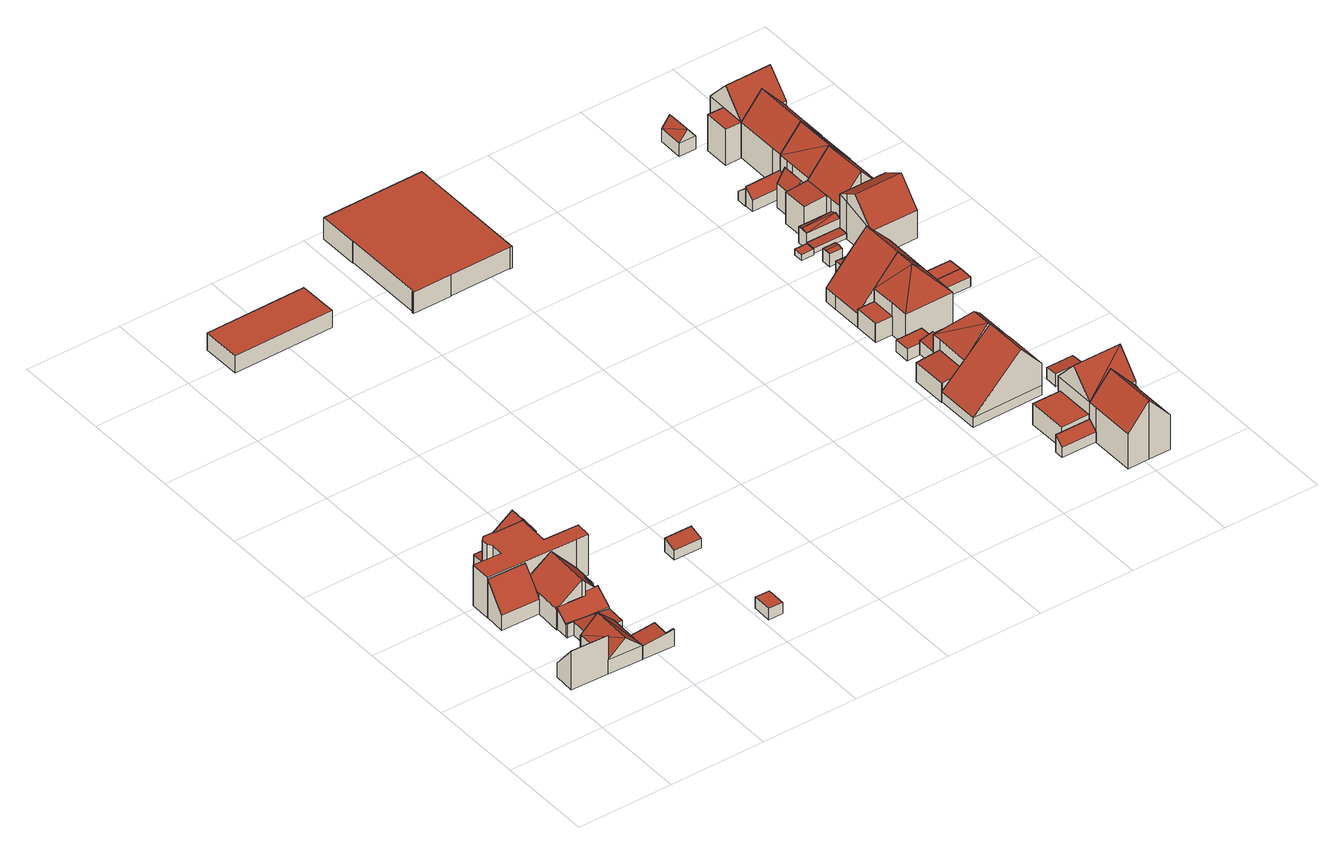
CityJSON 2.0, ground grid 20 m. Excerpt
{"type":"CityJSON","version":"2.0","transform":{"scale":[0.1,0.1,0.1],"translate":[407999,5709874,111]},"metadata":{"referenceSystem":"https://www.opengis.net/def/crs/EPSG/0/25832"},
"CityObjects":{
"building1":{"type":"Building","attributes":{"Gemeindeschluessel":"05978036","Geometrietyp2DReferenz":"3000","function":"31001_1000"},"children":["building1-1","building1-2","building1-3"]},
"building1-1":{"type":"BuildingPart","attributes":{"roofType":"3100","measuredHeight":6.47},"parents":["building1"],"geometry":[{"type":"MultiSurface","lod":"2","boundaries":[[[0,1,2,3,4]],[[1,5,6,2]],[[7,8,9,10]],[[8,11,12,9]],[[11,13,14,12]],[[13,15,14]],[[1,0,13,11,16]],[[17,1,16]],[[17,16,8]],[[8,7,5,17]],[[8,16,11]],[[1,17,5]],[[3,2,6,10,9,12,14]],[[10,6,5,7]],[[4,15,13,0]],[[4,3,14,15]]],"semantics":{"surfaces":[{"type":"WallSurface"},{"type":"RoofSurface"},{"type":"GroundSurface"},{"type":"ClosureSurface"}],"values":[0,0,0,0,0,0,1,1,1,1,0,0,2,3,0,3]}}]},
"building1-2":{"type":"BuildingPart","attributes":{"roofType":"2100","measuredHeight":3.63},"parents":["building1"],"geometry":[{"type":"MultiSurface","lod":"2","boundaries":[[[15,18,19,14]],[[18,20,21,19]],[[20,22,23,21]],[[22,24,25,23]],[[24,4,3,25]],[[24,22,20,18,15,4]],[[3,14,19,21,23,25]],[[15,14,3,4]]],"semantics":{"surfaces":[{"type":"WallSurface"},{"type":"RoofSurface"},{"type":"GroundSurface"},{"type":"ClosureSurface"}],"values":[0,0,0,0,0,1,2,3]}}]},
"building1-3":{"type":"BuildingPart","attributes":{"roofType":"2100","measuredHeight":8.61},"parents":["building1"],"geometry":[{"type":"MultiSurface","lod":"2","boundaries":[[[26,27,28,29]],[[27,7,10,28]],[[30,26,29,6,5]],[[30,7,27,26]],[[29,28,10,6]],[[5,7,30]],[[5,6,10,7]]],"semantics":{"surfaces":[{"type":"WallSurface"},{"type":"RoofSurface"},{"type":"GroundSurface"},{"type":"ClosureSurface"}],"values":[0,0,0,1,2,0,3]}}]},
"building2":{"type":"Building","attributes":{"Gemeindeschluessel":"05978036","Geometrietyp2DReferenz":"3000","function":"31001_2460","roofType":"2100","measuredHeight":3},"geometry":[{"type":"MultiSurface","lod":"2","boundaries":[[[31,32,33,34]],[[32,35,36,33]],[[35,37,38,36]],[[37,39,40,38]],[[39,41,42,40]],[[41,43,44,42]],[[43,45,46,44]],[[45,47,48,46]],[[47,31,34,48]],[[47,45,43,41,39,37,35,32,31]],[[34,33,36,38,40,42,44,46,48]]],"semantics":{"surfaces":[{"type":"WallSurface"},{"type":"RoofSurface"},{"type":"GroundSurface"}],"values":[0,0,0,0,0,0,0,0,0,1,2]}}]},
"building3":{"type":"Building","attributes":{"Gemeindeschluessel":"05978036","Geometrietyp2DReferenz":"3000","function":"31001_1000"},"children":["building3-1","building3-2"]},
"building3-1":{"type":"BuildingPart","attributes":{"roofType":"3100","measuredHeight":8.76},"parents":["building3"],"geometry":[{"type":"MultiSurface","lod":"2","boundaries":[[[49,50,51,52]],[[50,53,54,51]],[[53,55,56,54]],[[55,57,58,56]],[[57,59,60,58]],[[59,61,62,60]],[[61,63,64,62]],[[63,65,66,64]],[[65,67,68,66]],[[67,69,70,71,68]],[[65,63,61,59,57,55,53,50]],[[50,49,72,69,67,65]],[[52,51,54,56,58,60,62,64,66,68,71]],[[70,69,72]],[[52,71,70,72,49]]],"semantics":{"surfaces":[{"type":"WallSurface"},{"type":"RoofSurface"},{"type":"GroundSurface"},{"type":"ClosureSurface"}],"values":[0,0,0,0,0,0,0,0,0,0,1,1,2,0,3]}}]},
"building3-2":{"type":"BuildingPart","attributes":{"roofType":"2100","measuredHeight":8.55},"parents":["building3"],"geometry":[{"type":"MultiSurface","lod":"2","boundaries":[[[73,74,75,76]],[[74,77,49,52,75]],[[70,73,76,71]],[[70,72,77,74,73]],[[76,75,52,71]],[[72,49,77]],[[70,71,52,49,72]]],"semantics":{"surfaces":[{"type":"WallSurface"},{"type":"RoofSurface"},{"type":"GroundSurface"},{"type":"ClosureSurface"}],"values":[0,0,0,1,2,0,3]}}]},
"building4":{"type":"Building","attributes":{"Gemeindeschluessel":"05978036","Geometrietyp2DReferenz":"3000","function":"31001_2460","roofType":"2100","measuredHeight":5.08},"geometry":[{"type":"MultiSurface","lod":"2","boundaries":[[[78,79,80,33]],[[79,81,82,80]],[[81,83,84,82]],[[83,85,86,84]],[[85,87,36,86]],[[87,78,33,36]],[[87,85,83,81,79,78]],[[33,80,82,84,86,36]]],"semantics":{"surfaces":[{"type":"WallSurface"},{"type":"RoofSurface"},{"type":"GroundSurface"}],"values":[0,0,0,0,0,0,1,2]}}]},
"building5":{"type":"Building","attributes":{"Gemeindeschluessel":"05978036","Geometrietyp2DReferenz":"3000","function":"51009_1610","roofType":"2100","measuredHeight":3.05},"geometry":[{"type":"MultiSurface","lod":"2","boundaries":[[[88,89,90,91]],[[89,92,93,90]],[[92,94,95,93]],[[94,88,91,95]],[[94,92,89,88]],[[91,90,93,95]]],"semantics":{"surfaces":[{"type":"WallSurface"},{"type":"RoofSurface"},{"type":"GroundSurface"}],"values":[0,0,0,0,1,2]}}]},
"building6":{"type":"Building","attributes":{"Gemeindeschluessel":"05978036","Geometrietyp2DReferenz":"3000","function":"31001_1000","roofType":"9999","measuredHeight":9},"geometry":[{"type":"MultiSurface","lod":"2","boundaries":[[[96,97,98,99,100,101,102,103,104,105,106,107,108,109,110]],[[110,109,111,112]],[[109,108,113,111]],[[108,107,114,113]],[[107,106,115,114]],[[106,105,116,115]],[[105,104,117,116]],[[104,103,118,117]],[[103,102,119,118]],[[102,101,120,119]],[[101,100,121,120]],[[100,99,122,121]],[[99,98,123,122]],[[98,97,124,123]],[[97,96,125,124]],[[96,110,112,125]],[[112,111,113,114,115,116,117,118,119,120,121,122,123,124,125]]],"semantics":{"surfaces":[{"type":"RoofSurface"},{"type":"WallSurface"},{"type":"GroundSurface"}],"values":[0,1,1,1,1,1,1,1,1,1,1,1,1,1,1,1,2]}}]},
"building7":{"type":"Building","attributes":{"Gemeindeschluessel":"05978036","Geometrietyp2DReferenz":"3000","function":"31001_2460","roofType":"2100","measuredHeight":8.98},"geometry":[{"type":"MultiSurface","lod":"2","boundaries":[[[126,127,128,129]],[[127,130,131,128]],[[130,132,133,131]],[[132,134,135,133]],[[134,136,137,135]],[[136,126,129,137]],[[136,134,132,130,127,126]],[[129,128,131,133,135,137]]],"semantics":{"surfaces":[{"type":"WallSurface"},{"type":"RoofSurface"},{"type":"GroundSurface"}],"values":[0,0,0,0,0,0,1,2]}}]},
"building8":{"type":"Building","attributes":{"Gemeindeschluessel":"05978036","Geometrietyp2DReferenz":"3000","function":"51009_1610","roofType":"2100","measuredHeight":8.14},"geometry":[{"type":"MultiSurface","lod":"2","boundaries":[[[138,139,137,140]],[[139,141,135,137]],[[141,142,143,135]],[[142,144,145,143]],[[144,138,140,145]],[[144,142,141,139,138]],[[140,137,135,143,145]]],"semantics":{"surfaces":[{"type":"WallSurface"},{"type":"RoofSurface"},{"type":"GroundSurface"}],"values":[0,0,0,0,0,1,2]}}]},
"building9":{"type":"Building","attributes":{"Gemeindeschluessel":"05978036","Geometrietyp2DReferenz":"3000","function":"31001_1310","roofType":"1000","measuredHeight":2.51},"geometry":[{"type":"MultiSurface","lod":"2","boundaries":[[[146,147,148,149]],[[147,150,151,148]],[[150,152,153,151]],[[152,146,149,153]],[[152,150,147,146]],[[149,148,151,153]]],"semantics":{"surfaces":[{"type":"WallSurface"},{"type":"RoofSurface"},{"type":"GroundSurface"}],"values":[0,0,0,0,1,2]}}]},
"building10":{"type":"Building","attributes":{"Gemeindeschluessel":"05978036","Geometrietyp2DReferenz":"3000","function":"31001_2460","roofType":"2100","measuredHeight":2.98},"geometry":[{"type":"MultiSurface","lod":"2","boundaries":[[[154,155,156,157]],[[155,158,159,156]],[[158,160,161,159]],[[160,154,157,161]],[[160,158,155,154]],[[157,156,159,161]]],"semantics":{"surfaces":[{"type":"WallSurface"},{"type":"RoofSurface"},{"type":"GroundSurface"}],"values":[0,0,0,0,1,2]}}]},
"building11":{"type":"Building","attributes":{"Gemeindeschluessel":"05978036","Geometrietyp2DReferenz":"3000","function":"31001_3021","roofType":"1000","measuredHeight":3.81},"geometry":[{"type":"MultiSurface","lod":"2","boundaries":[[[162,163,164,165]],[[163,166,167,164]],[[166,168,169,167]],[[168,162,165,169]],[[168,166,163,162]],[[165,164,167,169]]],"semantics":{"surfaces":[{"type":"WallSurface"},{"type":"RoofSurface"},{"type":"GroundSurface"}],"values":[0,0,0,0,1,2]}}]},
"building12":{"type":"Building","attributes":{"name":"Aula","Gemeindeschluessel":"05978036","Geometrietyp2DReferenz":"3000","function":"31001_3021","roofType":"1000","measuredHeight":4.67},"geometry":[{"type":"MultiSurface","lod":"2","boundaries":[[[170,171,172,173]],[[171,174,175,172]],[[174,176,177,175]],[[176,178,179,177]],[[178,180,181,179]],[[180,182,183,181]],[[182,184,185,183]],[[184,186,187,185]],[[186,188,189,187]],[[188,190,191,189]],[[190,192,193,191]],[[192,194,195,193]],[[194,196,197,195]],[[196,198,199,197]],[[198,170,173,199]],[[198,196,194,192,190,188,186,184,182,180,178,176,174,171,170]],[[173,172,175,177,179,181,183,185,187,189,191,193,195,197,199]]],"semantics":{"surfaces":[{"type":"WallSurface"},{"type":"RoofSurface"},{"type":"GroundSurface"}],"values":[0,0,0,0,0,0,0,0,0,0,0,0,0,0,0,1,2]}}]},
"building13":{"type":"Building","attributes":{"Gemeindeschluessel":"05978036","Geometrietyp2DReferenz":"3000","function":"31001_2460","roofType":"2100","measuredHeight":3.83},"geometry":[{"type":"MultiSurface","lod":"2","boundaries":[[[200,201,202,203]],[[201,204,205,202]],[[204,206,207,205]],[[206,200,203,207]],[[206,204,201,200]],[[203,202,205,207]]],"semantics":{"surfaces":[{"type":"WallSurface"},{"type":"RoofSurface"},{"type":"GroundSurface"}],"values":[0,0,0,0,1,2]}}]},
"building14":{"type":"Building","attributes":{"Gemeindeschluessel":"05978036","Geometrietyp2DReferenz":"3000","function":"31001_1000","roofType":"5000","measuredHeight":12.17},"geometry":[{"type":"MultiSurface","lod":"2","boundaries":[[[208,209,210,211]],[[209,212,213,210]],[[212,214,215,213]],[[214,216,217,215]],[[216,218,219,217]],[[218,208,211,219]],[[220,221,222,212,209,223]],[[224,225,220,223]],[[218,225,224,208]],[[216,221,220,225,218]],[[208,224,223,209]],[[214,222,221,216]],[[212,222,214]],[[211,210,213,215,217,219]]],"semantics":{"surfaces":[{"type":"WallSurface"},{"type":"RoofSurface"},{"type":"GroundSurface"}],"values":[0,0,0,0,0,0,1,1,0,0,0,0,0,2]}}]},
"building15":{"type":"Building","attributes":{"Gemeindeschluessel":"05978036","Geometrietyp2DReferenz":"3000","function":"31001_1000"},"children":["building15-1","building15-2"]},
"building15-1":{"type":"BuildingPart","attributes":{"roofType":"2100","measuredHeight":4.56},"parents":["building15"],"geometry":[{"type":"MultiSurface","lod":"2","boundaries":[[[226,227,228,229]],[[227,230,231,228]],[[232,233,234,235]],[[233,226,229,234]],[[233,232,230,227,226]],[[229,228,231,235,234]],[[235,231,230,232]]],"semantics":{"surfaces":[{"type":"WallSurface"},{"type":"RoofSurface"},{"type":"GroundSurface"},{"type":"ClosureSurface"}],"values":[0,0,0,0,1,2,3]}}]},
"building15-2":{"type":"BuildingPart","attributes":{"roofType":"5000","measuredHeight":12.82},"parents":["building15"],"geometry":[{"type":"MultiSurface","lod":"2","boundaries":[[[236,237,238,231,230]],[[237,239,240,238]],[[239,241,242,240]],[[241,243,244,242]],[[243,245,246,244]],[[245,247,248,246]],[[247,249,232,235,248]],[[241,239,237,250]],[[237,251,250]],[[237,236,249,252,251]],[[250,243,241]],[[243,250,251,253]],[[243,253,245]],[[245,253,251,252,247]],[[247,252,249]],[[231,238,240,242,244,246,248,235]],[[230,232,249,236]],[[230,231,235,232]]],"semantics":{"surfaces":[{"type":"WallSurface"},{"type":"RoofSurface"},{"type":"GroundSurface"},{"type":"ClosureSurface"}],"values":[0,0,0,0,0,0,0,1,1,1,1,1,0,0,0,2,0,3]}}]},
"building16":{"type":"Building","attributes":{"Gemeindeschluessel":"05978036","Geometrietyp2DReferenz":"3000","function":"31001_2460","roofType":"1000","measuredHeight":2.53},"geometry":[{"type":"MultiSurface","lod":"2","boundaries":[[[254,255,256,257]],[[255,258,259,256]],[[258,260,261,259]],[[260,262,263,261]],[[262,254,257,263]],[[262,260,258,255,254]],[[257,256,259,261,263]]],"semantics":{"surfaces":[{"type":"WallSurface"},{"type":"RoofSurface"},{"type":"GroundSurface"}],"values":[0,0,0,0,0,1,2]}}]},
"building17":{"type":"Building","attributes":{"Gemeindeschluessel":"05978036","Geometrietyp2DReferenz":"3000","function":"31001_1310","roofType":"2100","measuredHeight":3.54},"geometry":[{"type":"MultiSurface","lod":"2","boundaries":[[[264,265,266,267]],[[265,268,269,266]],[[268,270,271,269]],[[270,264,267,271]],[[270,268,265,264]],[[267,266,269,271]]],"semantics":{"surfaces":[{"type":"WallSurface"},{"type":"RoofSurface"},{"type":"GroundSurface"}],"values":[0,0,0,0,1,2]}}]},
"building18":{"type":"Building","attributes":{"Gemeindeschluessel":"05978036","Geometrietyp2DReferenz":"3000","function":"31001_1000","roofType":"3100","measuredHeight":13},"geometry":[{"type":"MultiSurface","lod":"2","boundaries":[[[272,273,274,275]],[[273,276,277,274]],[[276,278,279,277]],[[278,280,281,279]],[[280,282,283,281]],[[282,284,285,283]],[[284,286,287,285]],[[286,288,289,287]],[[288,272,275,289]],[[284,282,280,278,276]],[[276,273,272,288,286,284]],[[275,274,277,279,281,283,285,287,289]]],"semantics":{"surfaces":[{"type":"WallSurface"},{"type":"RoofSurface"},{"type":"GroundSurface"}],"values":[0,0,0,0,0,0,0,0,0,1,1,2]}}]},
"building19":{"type":"Building","attributes":{"Gemeindeschluessel":"05978036","Geometrietyp2DReferenz":"3000","function":"31001_1000"},"children":["building19-1","building19-2"]},
"building19-1":{"type":"BuildingPart","attributes":{"roofType":"1000","measuredHeight":4.61},"parents":["building19"],"geometry":[{"type":"MultiSurface","lod":"2","boundaries":[[[290,291,292,293]],[[291,294,295,292]],[[294,296,297,295]],[[296,294,291,290]],[[293,292,295,297]],[[293,297,296,290]]],"semantics":{"surfaces":[{"type":"WallSurface"},{"type":"RoofSurface"},{"type":"GroundSurface"},{"type":"ClosureSurface"}],"values":[0,0,0,1,2,3]}}]},
"building19-2":{"type":"BuildingPart","attributes":{"roofType":"3100","measuredHeight":12.75},"parents":["building19"],"geometry":[{"type":"MultiSurface","lod":"2","boundaries":[[[298,299,300,301]],[[299,302,303,300]],[[302,304,305,303]],[[302,299,306]],[[298,304,307]],[[299,307,306]],[[307,299,298]],[[304,306,307]],[[306,304,302]],[[301,300,303,305,293,297]],[[301,297,296,290,293,305,304,298]],[[297,293,290,296]]],"semantics":{"surfaces":[{"type":"WallSurface"},{"type":"RoofSurface"},{"type":"GroundSurface"},{"type":"ClosureSurface"}],"values":[0,0,0,0,0,1,1,1,1,2,0,3]}}]},
"building20":{"type":"Building","attributes":{"Gemeindeschluessel":"05978036","Geometrietyp2DReferenz":"3000","function":"31001_1000"},"children":["building20-1","building20-2"]},
"building20-1":{"type":"BuildingPart","attributes":{"roofType":"1000","measuredHeight":4.11},"parents":["building20"],"geometry":[{"type":"MultiSurface","lod":"2","boundaries":[[[308,309,310,311]],[[312,313,314,315]],[[313,316,317,314]],[[316,308,311,317]],[[316,313,312,309,308]],[[311,310,315,314,317]],[[315,310,309,312]]],"semantics":{"surfaces":[{"type":"WallSurface"},{"type":"RoofSurface"},{"type":"GroundSurface"},{"type":"ClosureSurface"}],"values":[0,0,0,0,1,2,3]}}]},
"building20-2":{"type":"BuildingPart","attributes":{"roofType":"5000","measuredHeight":12.67},"parents":["building20"],"geometry":[{"type":"MultiSurface","lod":"2","boundaries":[[[318,319,320,321]],[[319,322,312,315,320]],[[323,324,325,310,309]],[[324,318,321,325]],[[319,318,326]],[[326,324,327]],[[324,326,318]],[[323,326,327]],[[326,323,322,319]],[[323,327,324]],[[321,320,315,310,325]],[[309,312,322,323]],[[309,310,315,312]]],"semantics":{"surfaces":[{"type":"WallSurface"},{"type":"RoofSurface"},{"type":"GroundSurface"},{"type":"ClosureSurface"}],"values":[0,0,0,0,1,1,1,1,1,0,2,0,3]}}]},
"building21":{"type":"Building","attributes":{"Gemeindeschluessel":"05978036","Geometrietyp2DReferenz":"3000","function":"31001_1000","roofType":"3100","measuredHeight":12.66},"geometry":[{"type":"MultiSurface","lod":"2","boundaries":[[[328,329,330,331]],[[329,332,333,330]],[[332,334,335,333]],[[334,324,325,335]],[[324,309,310,325]],[[309,336,311,310]],[[336,328,331,311]],[[328,336,323,337,338,339,329]],[[334,338,337,324]],[[332,339,338,334]],[[329,339,332]],[[309,323,336]],[[324,337,323,309]],[[331,330,333,335,325,310,311]]],"semantics":{"surfaces":[{"type":"WallSurface"},{"type":"RoofSurface"},{"type":"GroundSurface"}],"values":[0,0,0,0,0,0,0,1,1,0,0,0,0,2]}}]},
"building22":{"type":"Building","attributes":{"Gemeindeschluessel":"05978036","Geometrietyp2DReferenz":"3000","function":"31001_2460","roofType":"2100","measuredHeight":2.67},"geometry":[{"type":"MultiSurface","lod":"2","boundaries":[[[340,341,342,343]],[[341,344,345,342]],[[344,346,347,345]],[[346,340,343,347]],[[346,344,341,340]],[[343,342,345,347]]],"semantics":{"surfaces":[{"type":"WallSurface"},{"type":"RoofSurface"},{"type":"GroundSurface"}],"values":[0,0,0,0,1,2]}}]},
"building23":{"type":"Building","attributes":{"Gemeindeschluessel":"05978036","Geometrietyp2DReferenz":"3000","function":"31001_1310","roofType":"1000","measuredHeight":1.32},"geometry":[{"type":"MultiSurface","lod":"2","boundaries":[[[348,349,350,351]],[[349,352,353,350]],[[352,354,355,353]],[[354,348,351,355]],[[354,352,349,348]],[[351,350,353,355]]],"semantics":{"surfaces":[{"type":"WallSurface"},{"type":"RoofSurface"},{"type":"GroundSurface"}],"values":[0,0,0,0,1,2]}}]},
"building24":{"type":"Building","attributes":{"Gemeindeschluessel":"05978036","Geometrietyp2DReferenz":"3000","function":"31001_2460","roofType":"5000","measuredHeight":3.31},"geometry":[{"type":"MultiSurface","lod":"2","boundaries":[[[356,357,358,359]],[[357,360,361,358]],[[360,362,363,361]],[[362,356,359,363]],[[360,357,364]],[[356,362,365]],[[364,356,365]],[[356,364,357]],[[362,364,365]],[[364,362,360]],[[359,358,361,363]]],"semantics":{"surfaces":[{"type":"WallSurface"},{"type":"RoofSurface"},{"type":"GroundSurface"}],"values":[0,0,0,0,1,0,1,1,1,1,2]}}]},
"building25":{"type":"Building","attributes":{"Gemeindeschluessel":"05978036","Geometrietyp2DReferenz":"3000","function":"31001_1310","roofType":"3100","measuredHeight":3},"geometry":[{"type":"MultiSurface","lod":"2","boundaries":[[[366,367,368,369]],[[367,370,371,368]],[[370,372,373,371]],[[372,366,369,373]],[[370,367,374]],[[366,372,375]],[[367,366,375,374]],[[372,370,374,375]],[[369,368,371,373]]],"semantics":{"surfaces":[{"type":"WallSurface"},{"type":"RoofSurface"},{"type":"GroundSurface"}],"values":[0,0,0,0,0,0,1,1,2]}}]},
"building26":{"type":"Building","attributes":{"Gemeindeschluessel":"05978036","Geometrietyp2DReferenz":"3000","function":"31001_2460","roofType":"2100","measuredHeight":1.28},"geometry":[{"type":"MultiSurface","lod":"2","boundaries":[[[376,377,378,379]],[[377,380,381,378]],[[380,382,383,381]],[[382,376,379,383]],[[382,380,377,376]],[[379,378,381,383]]],"semantics":{"surfaces":[{"type":"WallSurface"},{"type":"RoofSurface"},{"type":"GroundSurface"}],"values":[0,0,0,0,1,2]}}]},
"building27":{"type":"Building","attributes":{"Gemeindeschluessel":"05978036","Geometrietyp2DReferenz":"3000","function":"31001_2460","roofType":"3100","measuredHeight":3.99},"geometry":[{"type":"MultiSurface","lod":"2","boundaries":[[[384,385,386,387]],[[385,388,389,386]],[[388,390,351,389]],[[390,384,387,351]],[[388,385,391]],[[384,390,392]],[[385,392,391]],[[392,385,384]],[[391,390,388]],[[390,391,392]],[[387,386,389,351]]],"semantics":{"surfaces":[{"type":"WallSurface"},{"type":"RoofSurface"},{"type":"GroundSurface"}],"values":[0,0,0,0,0,0,1,1,1,1,2]}}]},
"building28":{"type":"Building","attributes":{"Gemeindeschluessel":"05978036","Geometrietyp2DReferenz":"3000","function":"31001_2460","roofType":"1000","measuredHeight":2.18},"geometry":[{"type":"MultiSurface","lod":"2","boundaries":[[[393,394,395,396]],[[394,397,398,395]],[[397,399,400,398]],[[399,393,396,400]],[[399,397,394,393]],[[396,395,398,400]]],"semantics":{"surfaces":[{"type":"WallSurface"},{"type":"RoofSurface"},{"type":"GroundSurface"}],"values":[0,0,0,0,1,2]}}]},
"building29":{"type":"Building","attributes":{"Gemeindeschluessel":"05978036","Geometrietyp2DReferenz":"3000","function":"31001_2460","roofType":"1000","measuredHeight":2.17},"geometry":[{"type":"MultiSurface","lod":"2","boundaries":[[[393,401,402,396]],[[401,403,404,402]],[[403,394,395,404]],[[394,393,396,395]],[[394,403,401,393]],[[396,402,404,395]]],"semantics":{"surfaces":[{"type":"WallSurface"},{"type":"RoofSurface"},{"type":"GroundSurface"}],"values":[0,0,0,0,1,2]}}]},
"building30":{"type":"Building","attributes":{"Gemeindeschluessel":"05978036","Geometrietyp2DReferenz":"3000","function":"31001_2460","roofType":"2100","measuredHeight":4.35},"geometry":[{"type":"MultiSurface","lod":"2","boundaries":[[[405,406,407,408]],[[406,409,410,407]],[[409,411,412,410]],[[411,405,408,412]],[[411,409,406,405]],[[408,407,410,412]]],"semantics":{"surfaces":[{"type":"WallSurface"},{"type":"RoofSurface"},{"type":"GroundSurface"}],"values":[0,0,0,0,1,2]}}]},
"building31":{"type":"Building","attributes":{"Gemeindeschluessel":"05978036","Geometrietyp2DReferenz":"3000","function":"31001_2460","roofType":"2100","measuredHeight":3.88},"geometry":[{"type":"MultiSurface","lod":"2","boundaries":[[[413,414,415,416]],[[414,417,418,415]],[[417,419,420,418]],[[419,413,416,420]],[[419,417,414,413]],[[416,415,418,420]]],"semantics":{"surfaces":[{"type":"WallSurface"},{"type":"RoofSurface"},{"type":"GroundSurface"}],"values":[0,0,0,0,1,2]}}]},
"building32":{"type":"Building","attributes":{"Gemeindeschluessel":"05978036","Geometrietyp2DReferenz":"3000","function":"31001_1000","roofType":"3100","measuredHeight":11.44},"geometry":[{"type":"MultiSurface","lod":"2","boundaries":[[[421,422,423,424]],[[422,425,426,423]],[[425,427,428,426]],[[427,429,430,428]],[[429,421,424,430]],[[421,429,431,432,433]],[[425,422,433,432]],[[427,431,429]],[[425,432,431,427]],[[421,433,422]],[[424,423,426,428,430]]],"semantics":{"surfaces":[{"type":"WallSurface"},{"type":"RoofSurface"},{"type":"GroundSurface"}],"values":[0,0,0,0,0,1,1,0,0,0,2]}}]},
"building33":{"type":"Building","attributes":{"Gemeindeschluessel":"05978036","Geometrietyp2DReferenz":"3000","function":"31001_1000"},"children":["building33-1","building33-2"]},
"building33-1":{"type":"BuildingPart","attributes":{"roofType":"2100","measuredHeight":7.27},"parents":["building33"],"geometry":[{"type":"MultiSurface","lod":"2","boundaries":[[[434,435,436,437]],[[435,438,439,436]],[[438,440,441,439]],[[440,442,443,441]],[[442,440,438,435,434]],[[437,436,439,441,443]],[[437,443,442,434]]],"semantics":{"surfaces":[{"type":"WallSurface"},{"type":"RoofSurface"},{"type":"GroundSurface"},{"type":"ClosureSurface"}],"values":[0,0,0,0,1,2,3]}}]},
"building33-2":{"type":"BuildingPart","attributes":{"roofType":"3100","measuredHeight":12.82},"parents":["building33"],"geometry":[{"type":"MultiSurface","lod":"2","boundaries":[[[444,445,446,443,442]],[[445,447,448,446]],[[447,449,450,448]],[[449,451,452,450]],[[451,453,454,452]],[[453,455,456,454]],[[455,457,458,456]],[[457,459,460,458]],[[459,461,434,437,460]],[[455,453,451,449,447,445]],[[445,444,461,459,457,455]],[[437,443,446,448,450,452,454,456,458,460]],[[442,434,461,444]],[[442,443,437,434]]],"semantics":{"surfaces":[{"type":"WallSurface"},{"type":"RoofSurface"},{"type":"GroundSurface"},{"type":"ClosureSurface"}],"values":[0,0,0,0,0,0,0,0,0,1,1,2,0,3]}}]},
"building34":{"type":"Building","attributes":{"Gemeindeschluessel":"05978036","Geometrietyp2DReferenz":"3000","function":"31001_2460","roofType":"3100","measuredHeight":5.11},"geometry":[{"type":"MultiSurface","lod":"2","boundaries":[[[462,463,464,465]],[[463,466,467,464]],[[466,468,469,467]],[[468,462,465,469]],[[466,463,470]],[[462,468,471]],[[471,463,462]],[[463,471,470]],[[468,470,471]],[[470,468,466]],[[465,464,467,469]]],"semantics":{"surfaces":[{"type":"WallSurface"},{"type":"RoofSurface"},{"type":"GroundSurface"}],"values":[0,0,0,0,0,0,1,1,1,1,2]}}]},
"building35":{"type":"Building","attributes":{"Gemeindeschluessel":"05978036","Geometrietyp2DReferenz":"3000","function":"31001_1000"},"children":["building35-1","building35-2"]},
"building35-1":{"type":"BuildingPart","attributes":{"roofType":"5000","measuredHeight":8.14},"parents":["building35"],"geometry":[{"type":"MultiSurface","lod":"2","boundaries":[[[472,473,474,475]],[[473,476,477,474]],[[478,472,475,479]],[[480,481,478,476]],[[480,476,473]],[[481,480,473,472]],[[481,472,478]],[[475,474,477,479]],[[479,477,476,478]]],"semantics":{"surfaces":[{"type":"WallSurface"},{"type":"RoofSurface"},{"type":"GroundSurface"},{"type":"ClosureSurface"}],"values":[0,0,0,1,0,1,0,2,3]}}]},
"building35-2":{"type":"BuildingPart","attributes":{"roofType":"3100","measuredHeight":13.13},"parents":["building35"],"geometry":[{"type":"MultiSurface","lod":"2","boundaries":[[[482,483,478,479,484]],[[485,486,487,477,476]],[[486,488,489,487]],[[488,490,491,489]],[[490,482,484,491]],[[492,482,490]],[[482,492,493]],[[488,493,492]],[[493,488,486,485,483]],[[488,492,490]],[[482,493,483]],[[484,479,477,487,489,491]],[[476,478,483,485]],[[476,477,479,478]]],"semantics":{"surfaces":[{"type":"WallSurface"},{"type":"RoofSurface"},{"type":"GroundSurface"},{"type":"ClosureSurface"}],"values":[0,0,0,0,0,1,1,1,1,0,0,2,0,3]}}]},
"building36":{"type":"Building","attributes":{"Gemeindeschluessel":"05978036","Geometrietyp2DReferenz":"3000","function":"31001_1000","roofType":"3100","measuredHeight":13.07},"geometry":[{"type":"MultiSurface","lod":"2","boundaries":[[[494,495,496,497]],[[495,498,499,496]],[[498,500,501,499]],[[500,502,503,501]],[[502,504,505,503]],[[504,506,507,505]],[[506,508,415,507]],[[508,509,416,415]],[[509,494,497,416]],[[506,504,502,500,498,495]],[[495,494,509,508,506]],[[497,496,499,501,503,505,507,415,416]]],"semantics":{"surfaces":[{"type":"WallSurface"},{"type":"RoofSurface"},{"type":"GroundSurface"}],"values":[0,0,0,0,0,0,0,0,0,1,1,2]}}]},
"building37":{"type":"Building","attributes":{"Gemeindeschluessel":"05978036","Geometrietyp2DReferenz":"3000","function":"31001_1000"},"children":["building37-1","building37-2"]},
"building37-1":{"type":"BuildingPart","attributes":{"roofType":"1000","measuredHeight":7.83},"parents":["building37"],"geometry":[{"type":"MultiSurface","lod":"2","boundaries":[[[510,511,512,513]],[[494,514,515,516]],[[514,510,513,515]],[[514,494,511,510]],[[513,512,516,515]],[[516,512,511,494]]],"semantics":{"surfaces":[{"type":"WallSurface"},{"type":"RoofSurface"},{"type":"GroundSurface"},{"type":"ClosureSurface"}],"values":[0,0,0,1,2,3]}}]},
"building37-2":{"type":"BuildingPart","attributes":{"roofType":"3100","measuredHeight":13.12},"parents":["building37"],"geometry":[{"type":"MultiSurface","lod":"2","boundaries":[[[517,518,519,520]],[[518,521,522,519]],[[521,523,494,516,522]],[[521,518,524]],[[517,523,525]],[[518,517,525,524]],[[523,521,524,525]],[[520,519,522,516,512]],[[520,512,511,494,523,517]],[[512,516,494,511]]],"semantics":{"surfaces":[{"type":"WallSurface"},{"type":"RoofSurface"},{"type":"GroundSurface"},{"type":"ClosureSurface"}],"values":[0,0,0,0,0,1,1,2,0,3]}}]}
},
"vertices":[
[152,87,55],[152,86,55],[152,86,24],[152,87,24],[152,87,52],[80,89,55],[80,89,24],[82,133,55],[84,174,55],[84,174,24],[82,133,24],[155,171,55],[155,171,24],[153,124,55],[153,124,24],[153,124,52],[120,173,88],[116,87,88],
[205,122,58],[205,122,24],[203,87,58],[203,87,24],[219,87,60],[219,87,24],[219,84,60],[219,84,24],
[2,92,110],[4,136,55],[4,136,24],[2,92,24],[80,89,110],
[84,214,53],[84,217,53],[84,217,23],[84,214,23],[174,212,47],[174,212,23],[172,171,47],[172,171,23],[155,171,48],[155,171,23],[84,174,53],[84,174,23],[84,176,53],[84,176,23],[96,176,52],[96,176,23],[98,213,52],[98,213,23],
[90,343,65],[144,341,106],[144,341,19],[90,343,19],[198,339,44],[198,339,19],[196,288,43],[196,288,19],[178,289,65],[178,289,19],[176,248,65],[176,248,19],[145,249,99],[145,249,19],[145,243,99],[145,243,19],[139,244,106],[139,244,19],[86,246,65],[86,246,19],[88,300,65],[88,300,52],[88,300,19],[89,310,65],
[9,303,52],[11,346,104],[11,346,19],[9,303,19],[90,343,104],
[84,217,50],[86,246,70],[86,246,23],[145,243,70],[145,243,23],[145,249,74],[145,249,23],[176,248,74],[176,248,23],[174,212,50],
[95,470,50],[93,441,48],[93,441,19],[95,470,19],[73,442,48],[73,442,19],[74,471,50],[74,471,19],
[198,339,108],[223,338,108],[224,369,108],[152,372,108],[154,428,108],[155,437,108],[93,439,108],[93,441,108],[73,442,108],[65,435,108],[65,420,108],[71,412,108],[70,386,108],[12,389,108],[11,346,108],[12,389,18],[11,346,18],[70,386,18],[71,412,18],[65,420,18],[65,435,18],[73,442,18],[93,441,18],[93,439,18],[155,437,18],[154,428,18],[152,372,18],[224,369,18],[223,338,18],[198,339,18],
[93,439,62],[93,441,62],[93,441,20],[93,439,20],[95,470,62],[95,470,20],[95,472,62],[95,472,20],[156,469,110],[156,469,20],[155,437,110],[155,437,20],
[154,428,101],[155,437,101],[154,428,20],[156,469,101],[179,468,80],[179,468,20],[177,427,80],[177,427,20],
[390,78,55],[420,77,55],[420,77,30],[390,78,30],[419,37,55],[419,37,30],[389,38,55],[389,38,30],
[420,303,55],[420,274,46],[420,274,25],[420,303,25],[362,275,46],[362,275,25],[363,304,55],[363,304,25],
[293,1174,40],[82,1173,40],[82,1173,2],[293,1174,2],[82,1254,40],[82,1254,2],[292,1255,40],[292,1255,2],
[512,1123,47],[431,1123,47],[431,1123,0],[512,1123,0],[431,1125,47],[431,1125,0],[431,1127,47],[431,1127,0],[433,1127,47],[433,1127,0],[432,1300,47],[432,1300,0],[431,1300,47],[431,1300,0],[431,1384,47],[431,1384,0],[645,1385,47],[645,1385,0],[645,1381,47],[645,1381,0],[645,1340,47],[645,1340,0],[645,1123,47],[645,1123,0],[640,1123,47],[640,1123,0],[640,1124,47],[640,1124,0],[512,1124,47],[512,1124,0],
[1070,97,51],[1070,116,68],[1070,116,29],[1070,97,29],[1143,116,68],[1143,116,29],[1143,97,51],[1143,97,29],
[1146,258,50],[996,257,50],[996,257,29],[1146,258,29],[996,348,50],[996,348,29],[1046,348,50],[1046,348,29],[1048,348,50],[1048,348,29],[1146,348,50],[1146,348,29],[1101,348,151],[1048,348,100],[1046,348,98],[1101,258,151],[1146,258,99],[1146,348,99],
[996,348,69],[996,421,69],[996,421,27],[996,348,27],[1046,421,73],[1046,421,27],[1046,348,73],[998,348,69],[998,348,27],[1046,348,27],
[1046,421,96],[1046,439,96],[1046,439,27],[1075,439,96],[1075,439,27],[1147,439,96],[1147,439,27],[1147,348,96],[1147,348,27],[1146,348,96],[1146,348,27],[1048,348,96],[1048,348,27],[1046,348,96],[1097,389,155],[1097,348,155],[1048,348,99],[1146,348,97],
[1019,479,51],[1019,511,51],[1019,511,25],[1019,479,25],[1075,511,51],[1075,511,25],[1075,479,51],[1075,479,25],[1046,479,51],[1046,479,25],
[1046,479,57],[1075,479,64],[1075,479,28],[1046,479,28],[1075,439,64],[1075,439,28],[1046,439,57],[1046,439,28],
[1234,110,104],[1234,4,104],[1234,4,28],[1234,110,28],[1189,4,158],[1189,4,28],[1143,4,104],[1143,4,28],[1143,97,104],[1143,97,28],[1143,116,104],[1143,116,28],[1189,116,158],[1189,116,28],[1243,116,94],[1243,116,28],[1243,110,94],[1243,110,28],
[1143,118,76],[1084,118,76],[1084,118,30],[1143,118,30],[1084,201,76],[1084,201,30],[1143,201,76],[1143,201,30],
[1143,207,105],[1243,207,105],[1243,207,30],[1143,207,30],[1243,116,105],[1243,116,30],[1143,116,105],[1143,116,30],[1243,161,158],[1143,161,158],
[1009,609,62],[1045,609,62],[1045,609,21],[1009,609,21],[1045,557,62],[1009,557,62],[1009,557,21],[1045,557,21],[1009,558,62],[1009,558,21],
[1147,518,91],[1045,518,91],[1045,518,21],[1147,518,21],[1045,557,91],[1045,609,91],[1147,609,91],[1147,609,21],[1096,567,147],[1096,609,147],
[1009,674,51],[1009,700,51],[1009,700,21],[1009,674,21],[1045,700,62],[1045,700,21],[1147,701,91],[1147,701,21],[1009,609,51],[1097,609,147],[1097,700,147],[1045,700,91],
[1178,260,59],[1178,287,57],[1178,287,32],[1178,260,32],[1234,287,57],[1234,287,32],[1234,260,59],[1234,260,32],
[1071,839,32],[1071,819,32],[1071,819,19],[1071,839,19],[1045,819,32],[1045,819,19],[1045,839,32],[1045,839,19],
[1124,725,46],[1071,725,46],[1071,725,22],[1124,725,22],[1071,755,46],[1071,755,22],[1124,755,46],[1124,755,22],[1092,740,55],[1124,740,55],
[1098,773,50],[1071,773,50],[1071,773,22],[1098,773,22],[1071,793,50],[1071,793,22],[1098,793,50],[1098,793,22],[1071,783,52],[1098,783,52],
[1142,839,34],[1142,819,33],[1142,819,22],[1142,839,22],[1071,819,33],[1071,819,22],[1071,839,34],[1071,839,22],
[1071,863,54],[1142,863,54],[1142,863,19],[1071,863,19],[1142,839,54],[1142,839,19],[1071,839,54],[1142,851,59],[1071,851,59],
[1176,609,46],[1232,609,46],[1232,609,25],[1176,609,25],[1232,580,46],[1232,580,25],[1177,580,46],[1177,580,25],
[1176,638,46],[1176,638,25],[1231,638,46],[1231,638,25],
[1069,993,30],[1069,1013,49],[1069,1013,6],[1069,993,6],[1144,1014,49],[1144,1014,6],[1144,993,30],[1144,993,6],
[1144,1035,24],[1144,1014,43],[1144,1014,5],[1144,1035,5],[1069,1013,43],[1069,1013,5],[1069,1035,24],[1069,1035,5],
[1242,839,108],[1242,748,82],[1242,748,21],[1242,839,21],[1142,748,82],[1142,748,21],[1142,819,103],[1142,819,21],[1142,839,108],[1142,839,21],[1142,819,120],[1142,794,135],[1242,794,135],
[1142,878,80],[1094,878,77],[1094,878,7],[1142,878,7],[1094,931,77],[1094,931,7],[1111,931,78],[1111,931,7],[1142,931,80],[1142,931,7],
[1142,931,81],[1188,932,135],[1188,932,7],[1235,932,81],[1235,932,7],[1235,846,81],[1235,846,7],[1242,846,73],[1242,846,7],[1242,839,73],[1242,839,7],[1189,839,135],[1189,839,7],[1142,839,81],[1142,839,7],[1142,863,81],[1142,863,7],[1142,878,81],
[1093,1243,36],[1093,1191,36],[1093,1191,8],[1093,1243,8],[1058,1191,36],[1058,1191,8],[1058,1243,36],[1058,1243,8],[1076,1191,59],[1076,1243,59],
[1111,931,57],[1111,979,57],[1111,979,4],[1111,931,4],[1144,979,57],[1144,979,4],[1145,931,57],[1145,931,4],[1128,979,85],[1128,931,85],
[1235,932,82],[1145,931,82],[1235,932,4],[1144,979,82],[1144,993,82],[1144,993,4],[1144,1014,82],[1144,1014,4],[1234,1014,82],[1234,1014,4],[1189,1014,135],[1190,932,135],
[1144,1127,83],[1189,1127,136],[1189,1127,5],[1144,1127,5],[1242,1127,74],[1242,1127,5],[1241,1122,74],[1241,1122,5],[1234,1122,83],[1234,1122,5],[1234,1014,83],[1234,1014,5],[1189,1014,136],[1189,1014,5],[1144,1014,83],[1144,1035,83],
[1110,1179,83],[1144,1179,83],[1144,1179,4],[1110,1179,4],[1110,1127,83],[1110,1127,4],[1144,1127,4],
[1144,1217,84],[1241,1217,84],[1241,1217,4],[1144,1217,4],[1242,1127,84],[1242,1127,4],[1144,1127,84],[1241,1172,136],[1144,1172,136]
]}
